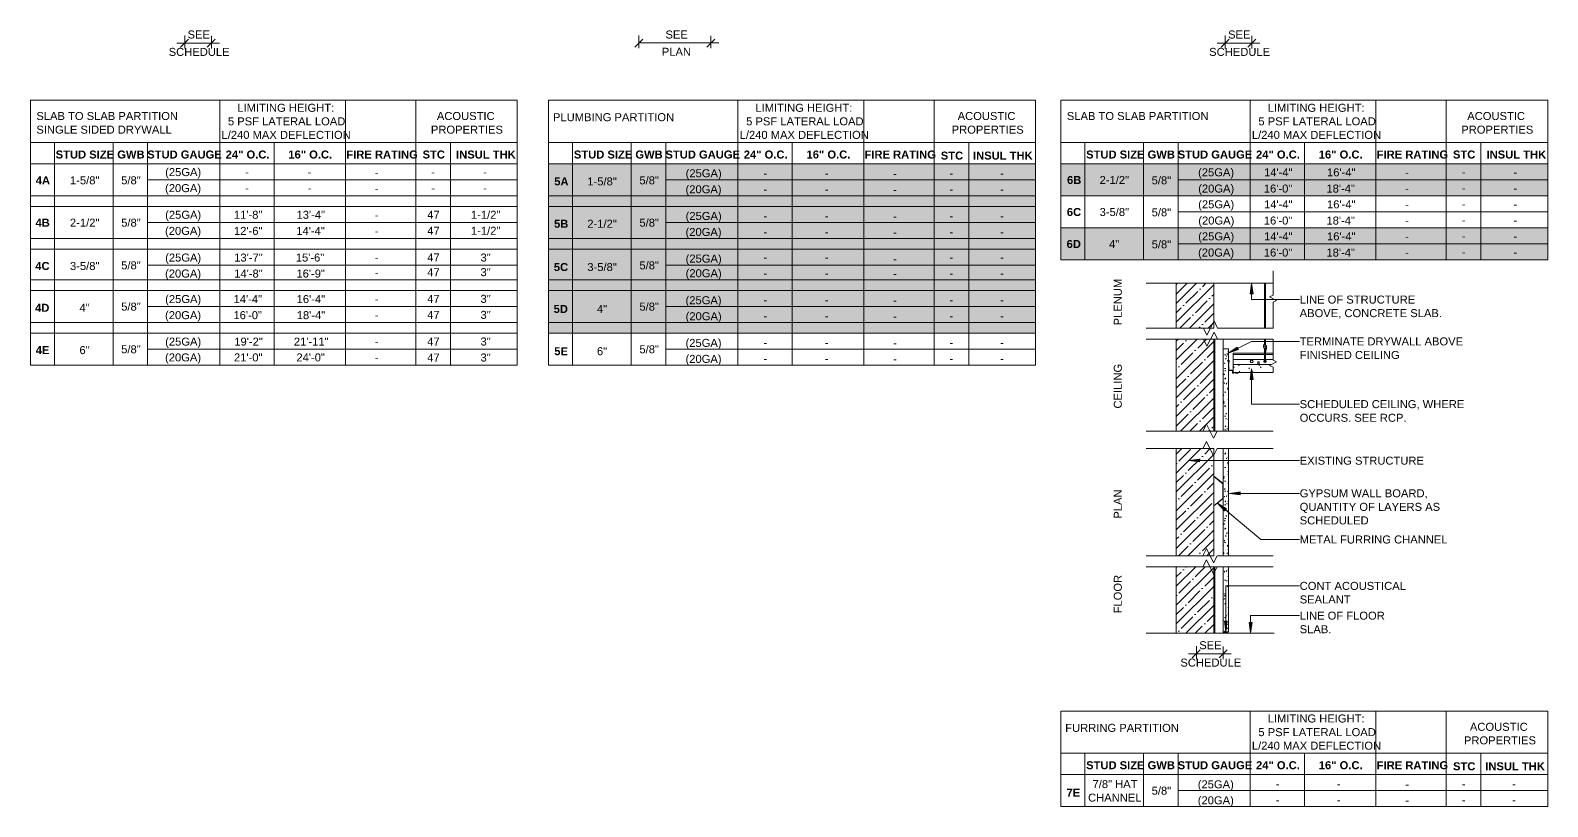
# Model space of a CAD drawing. Header units: inches. Extents: x 21 to 163, y 122 to 301.
# Drawn here: x 21.2 to 163.4, y 122.4 to 195.2 of the extents above; entities that cross this region are included whole.
import ezdxf

# ---------------------------------------------------------------- set-up
doc = ezdxf.new("R2010")
doc.units = ezdxf.units.IN
doc.header["$MEASUREMENT"] = 0
doc.linetypes.add('Center 1_4_', pattern=[0.53125, 0.25, -0.09375, 0.09375, -0.09375])
for name, color, linetype, lineweight in [('A-DETL', 90, 'Continuous', 9), ('A-DETL-GENF', 92, 'Continuous', 9), ('A-DETL-THIN', 151, 'Continuous', 9), ('G-ANNO-TEXT', 231, 'Continuous', 9)]:
    doc.layers.add(name, color=color, linetype=linetype, lineweight=lineweight)
doc.styles.add('Swis721 Lt BT', font='swissl.ttf', dxfattribs={"height": 0.75})
doc.styles.add('Swis721 Lt BT_B', font='', dxfattribs={"height": 0.75})
doc.styles.get('Swis721 Lt BT_B').set_extended_font_data('Swis721 Lt BT', bold=True)
pattern_1 = [(0, (0, 0), (1.28, 0.32), [0.106, -0.854, 0.106, -0.854, -5.12]), (0, (0, 0), (1.28, 0.32), [-1.92, 0.106, -1.814, 0.106, -0.854, -2.24]), (0, (0, 0), (1.28, 0.32), [-4.8, 0.106, -0.534, 0.106, -1.494]), (120, (0.48, 0.16), (-0.91712813, 0.9485125), [0.106, -0.854, 0.106, -0.854, -5.12]), (120, (0.48, 0.16), (-0.91712813, 0.9485125), [-1.92, 0.106, -1.814, 0.106, -0.854, -2.24]), (120, (0.48, 0.16), (-0.91712813, 0.9485125), [-4.8, 0.106, -0.534, 0.106, -1.494]), (240, (0.64, 0.8), (-0.36287187, -1.2685125), [0.106, -0.854, 0.106, -0.854, -5.12]), (240, (0.64, 0.8), (-0.36287187, -1.2685125), [-1.92, 0.106, -1.814, 0.106, -0.854, -2.24]), (240, (0.64, 0.8), (-0.36287187, -1.2685125), [-4.8, 0.106, -0.534, 0.106, -1.494])]

# ---------------------------------------------------------------- blocks, each defined once
blk = doc.blocks.new('Furring Hat Channels-Section - 7_8_-334838-PARTITION TYPES')
at = {"layer": 'A-DETL-GENF'}
for p, q in [((132.13, 154.09), (132.1, 154.09)), ((132.1, 154.09), (132.1, 153.4)), ((132.13, 153.42), (132.13, 154.09)), ((132.1, 153.4), (132.95, 152.71)), ((132.98, 152.73), (132.13, 153.42)), ((132.95, 152.71), (132.95, 151.34)), ((132.98, 151.32), (132.98, 152.73)), ((132.95, 151.34), (132.1, 150.65)), ((132.13, 150.64), (132.98, 151.32)), ((132.1, 150.65), (132.1, 149.96)), ((132.1, 149.96), (132.13, 149.96)), ((132.13, 149.96), (132.13, 150.64))]:
    blk.add_line(p, q, dxfattribs=at)

msp = doc.modelspace()

# ---------------------------------------------------------------- hatches: boundary and pattern name
at = {"layer": 'A-DETL-GENF'}
for color, points in [(9, [(84.98, 166.82), (115.4, 166.82), (115.4, 182.69), (69.77, 182.69), (69.77, 166.82), (78.72, 166.82)]), (7, [(133.48, 138.7), (133.46, 138.7), (133.45, 138.7), (133.43, 138.71), (133.42, 138.73), (133.42, 138.74), (133.42, 138.76), (133.42, 138.77), (133.42, 138.79), (133.43, 138.8), (133.45, 138.81), (133.46, 138.82), (133.48, 138.82), (132.98, 138.82), (132.98, 138.7), (133.45, 138.7)])]:
    msp.add_hatch(color=color, dxfattribs=at).paths.add_polyline_path(points, flags=0)
h = msp.add_hatch(color=9, dxfattribs=at)
h.paths.add_polyline_path([(117.77, 173.69), (163.4, 173.69), (163.4, 176.69), (117.77, 176.69)], flags=0)
h.paths.add_polyline_path([(117.77, 179.69), (163.4, 179.69), (163.4, 182.69), (117.77, 182.69)], flags=0)
h = msp.add_hatch(dxfattribs=at)
h.set_pattern_fill('FP_3', style=0, pattern_type=2)
h.set_pattern_definition([(45, (-3634.69, 208.793), (-0.88388348, 0.88388348), []), (45, (-3633.807, 208.793), (-0.88388348, 0.88388348), [1.563, -0.313, 0, -0.313])])
h.paths.add_polyline_path([(128.6, 138.69), (132.1, 138.69), (132.1, 144.92), (128.6, 144.92), (128.6, 138.82)], flags=0)
h.paths.add_polyline_path([(131.92, 145.96), (132.1, 145.96), (132.1, 156), (128.6, 156), (128.6, 145.96)], flags=0)
h.paths.add_polyline_path([(128.6, 157.64), (132.1, 157.64), (132.1, 166.27), (128.6, 166.27)], flags=0)
h.paths.add_polyline_path([(128.6, 167.31), (132.1, 167.31), (132.1, 171.51), (128.6, 171.51), (128.6, 170.28)], flags=0)
h = msp.add_hatch(dxfattribs=at)
h.set_pattern_fill('FP_1', style=0, pattern_type=2)
h.set_pattern_definition(pattern_1)
h.paths.add_polyline_path([(133.48, 157.64), (133.48, 165.37), (132.98, 165.37), (132.98, 157.64)], flags=0)
h = msp.add_hatch(dxfattribs=at)
h.set_pattern_fill('FP_2', style=0, pattern_type=2)
h.set_pattern_definition([(0, (0, 0), (2.56, 0.64), [0.106, -1.814, 0.106, -1.814, -10.24]), (0, (0, 0), (2.56, 0.64), [-3.84, 0.106, -3.734, 0.106, -1.814, -4.48]), (0, (0, 0), (2.56, 0.64), [-9.6, 0.106, -1.174, 0.106, -3.094]), (120, (0.96, 0.32), (-1.8342563, 1.897025), [0.106, -1.814, 0.106, -1.814, -10.24]), (120, (0.96, 0.32), (-1.8342563, 1.897025), [-3.84, 0.106, -3.734, 0.106, -1.814, -4.48]), (120, (0.96, 0.32), (-1.8342563, 1.897025), [-9.6, 0.106, -1.174, 0.106, -3.094]), (240, (1.28, 1.6), (-0.7257437, -2.537025), [0.106, -1.814, 0.106, -1.814, -10.24]), (240, (1.28, 1.6), (-0.7257437, -2.537025), [-3.84, 0.106, -3.734, 0.106, -1.814, -4.48]), (240, (1.28, 1.6), (-0.7257437, -2.537025), [-9.6, 0.106, -1.174, 0.106, -3.094])])
h.paths.add_polyline_path([(137.67, 163.14), (137.67, 163.64), (137.33, 163.81), (137.51, 163.89), (133.93, 163.89), (133.93, 163.14)], flags=0)
h = msp.add_hatch(dxfattribs=at)
h.set_pattern_fill('FP_1', style=0, pattern_type=2)
h.set_pattern_definition(pattern_1)
h.paths.add_polyline_path([(133.48, 145.96), (133.48, 156), (132.98, 156), (132.98, 145.96)], flags=0)
h = msp.add_hatch(dxfattribs=at)
h.set_pattern_fill('FP_1', style=0, pattern_type=2)
h.set_pattern_definition(pattern_1)
h.paths.add_polyline_path([(133.48, 138.82), (133.48, 144.92), (132.98, 144.92), (132.98, 138.82), (133.46, 138.82)], flags=0)
at = {"layer": 'G-ANNO-TEXT'}
for points in [[(135.66, 171.5), (135.53, 170.5), (135.79, 170.5)], [(133.47, 164.95), (134.42, 165.28), (134.3, 165.52)], [(135.66, 163.49), (135.53, 162.49), (135.8, 162.49)], [(129.77, 154.88), (130.77, 154.75), (130.77, 155.01)], [(132.45, 150.9), (133.13, 150.16), (133.3, 150.36)], [(133.59, 151.81), (134.59, 151.68), (134.59, 151.95)], [(133.24, 138.83), (133.37, 139.83), (133.11, 139.83)], [(135.56, 138.7), (135.7, 139.7), (135.43, 139.7)]]:
    msp.add_hatch(color=7, dxfattribs=at).paths.add_polyline_path(points, flags=0)

# ---------------------------------------------------------------- linework, layer by layer
at = {"layer": 'A-DETL'}
for p, q in [((34.93, 194.02), (35.68, 194.02)), ((35.3, 193.65), (36.05, 194.4)), ((35.68, 194.73), (35.68, 193.52)), ((35.68, 194.02), (38.18, 194.02)), ((38.55, 194.4), (37.8, 193.65)), ((38.18, 194.7), (38.18, 193.52)), ((38.18, 194.02), (38.93, 194.02)), ((77.86, 193.63), (78.61, 194.38)), ((78.22, 194.73), (78.22, 193.53)), ((81.73, 194.03), (78.22, 194.03)), ((78.22, 194.03), (84.98, 194.03)), ((85.35, 194.4), (84.6, 193.65)), ((84.98, 194.7), (84.98, 193.53)), ((84.98, 194.03), (85.73, 194.03)), ((132.43, 194.02), (133.18, 194.02)), ((132.81, 193.65), (133.56, 194.4)), ((133.18, 194.73), (133.18, 193.52)), ((133.18, 194.02), (135.68, 194.02)), ((136.06, 194.4), (135.31, 193.65)), ((135.68, 194.7), (135.68, 193.52)), ((135.68, 194.02), (136.43, 194.02)), ((115.4, 182.69), (69.77, 182.69)), ((69.77, 182.69), (69.77, 166.82)), ((115.4, 166.82), (115.4, 182.69)), ((163.4, 182.69), (117.77, 182.69)), ((117.77, 182.69), (117.77, 179.69)), ((163.4, 179.69), (163.4, 182.69)), ((117.77, 179.69), (163.4, 179.69)), ((163.4, 176.69), (117.77, 176.69)), ((117.77, 176.69), (117.77, 173.69)), ((163.4, 173.69), (163.4, 176.69)), ((117.77, 173.69), (163.4, 173.69)), ((137.67, 172.68), (137.67, 170.4)), ((137.67, 171.51), (125.79, 171.51)), ((128.6, 171.51), (128.6, 167.31)), ((132.1, 167.31), (132.1, 171.51)), ((136.86, 171.51), (136.86, 167.31)), ((136.96, 167.31), (136.96, 171.51)), ((137.67, 170.4), (137.33, 170.23)), ((137.33, 170.23), (138, 169.9)), ((138, 169.9), (137.67, 169.73)), ((137.67, 169.73), (137.67, 167.31)), ((132.14, 167.98), (131.47, 166.65)), ((132.47, 167.31), (132.14, 167.98)), ((69.77, 166.82), (115.4, 166.82)), ((131.14, 167.31), (125.79, 167.31)), ((131.47, 166.65), (131.14, 167.31)), ((131.47, 165.6), (132.14, 166.93)), ((132.14, 166.93), (132.47, 166.27)), ((137.67, 167.31), (132.47, 167.31)), ((125.79, 166.27), (131.14, 166.27)), ((128.6, 166.27), (128.6, 157.64)), ((131.14, 166.27), (131.47, 165.6)), ((132.1, 166.27), (137.67, 166.27)), ((132.1, 157.64), (132.1, 166.27)), ((132.22, 166.27), (132.22, 157.64)), ((132.98, 166.27), (132.98, 157.64)), ((136.78, 165.46), (136.96, 165.4)), ((137.03, 165.68), (136.83, 165.75)), ((137.03, 165.57), (136.83, 165.64)), ((137.03, 165.47), (136.83, 165.54)), ((136.86, 166.27), (136.86, 165.73)), ((136.86, 165.43), (136.86, 164.21)), ((136.96, 166.27), (136.96, 165.7)), ((136.96, 164.21), (136.96, 165.4)), ((136.96, 165.05), (137.06, 165.4)), ((137.67, 164.31), (137.67, 166.27)), ((133.48, 157.64), (133.48, 164.54)), ((136.35, 164.15), (136.23, 164.15)), ((136.23, 164.15), (136.23, 163.89)), ((136.35, 163.89), (136.35, 164.15)), ((137.33, 163.81), (138, 164.14)), ((137.67, 163.64), (137.33, 163.81)), ((138, 164.14), (137.67, 164.31)), ((131.42, 158.31), (131.09, 157.64)), ((132.09, 156.97), (131.42, 158.31)), ((131.09, 157.64), (125.79, 157.64)), ((131.42, 156.67), (131.09, 156)), ((132.09, 155.33), (131.42, 156.67)), ((132.42, 157.64), (132.09, 156.97)), ((137.67, 157.64), (132.1, 157.64)), ((131.09, 156), (125.79, 156)), ((128.6, 156), (128.6, 145.96)), ((132.42, 156), (132.09, 155.33)), ((132.1, 154.09), (132.1, 156)), ((137.67, 156), (132.42, 156)), ((132.98, 156), (132.98, 152.73)), ((133.48, 145.96), (133.48, 156)), ((132.1, 150.65), (132.1, 153.4)), ((132.98, 151.32), (132.98, 145.96)), ((132.1, 145.96), (132.1, 149.96)), ((131.42, 146.63), (131.09, 145.96)), ((132.09, 145.3), (131.42, 146.63)), ((131.09, 145.96), (125.79, 145.96)), ((131.42, 145.59), (131.09, 144.92)), ((132.09, 144.25), (131.42, 145.59)), ((132.42, 145.96), (132.09, 145.3)), ((137.67, 145.96), (132.42, 145.96)), ((131.09, 144.92), (125.79, 144.92)), ((128.6, 144.92), (128.6, 138.69)), ((132.42, 144.92), (132.09, 144.25)), ((137.67, 144.92), (132.1, 144.92)), ((132.1, 138.69), (132.1, 144.92)), ((132.22, 144.92), (132.22, 138.69)), ((132.98, 144.92), (132.98, 138.69)), ((133.48, 138.82), (133.48, 144.92)), ((137.77, 138.69), (125.79, 138.69)), ((130.48, 138.69), (129.98, 138.69)), ((132.98, 138.82), (132.98, 138.7)), ((133.48, 138.82), (132.98, 138.82)), ((132.98, 138.7), (133.48, 138.7)), ((132.98, 138.69), (133.48, 138.69)), ((129.73, 136.77), (130.48, 136.77)), ((130.1, 136.4), (130.85, 137.15)), ((130.48, 137.48), (130.48, 136.27)), ((130.48, 136.77), (132.98, 136.77)), ((133.35, 137.15), (132.6, 136.4)), ((132.98, 137.44), (132.98, 136.27)), ((132.98, 136.77), (133.73, 136.77))]:
    msp.add_line(p, q, dxfattribs=at)
at = {"layer": 'A-DETL', "linetype": 'Center 1_4_'}
for p, q in [((133.48, 163.39), (133.48, 164.24)), ((133.51, 164.24), (133.51, 163.4)), ((133.54, 164.14), (133.51, 164.14)), ((133.54, 164.24), (133.54, 164.14)), ((133.81, 163.33), (133.54, 163.33)), ((133.83, 163.36), (133.55, 163.36)), ((133.85, 163.14), (133.85, 163.29)), ((133.88, 163.15), (133.88, 163.3)), ((134.38, 163.08), (133.91, 163.08)), ((134.38, 163.11), (133.92, 163.11)), ((134.38, 163.14), (134.29, 163.14)), ((134.29, 163.14), (134.29, 163.11))]:
    msp.add_line(p, q, dxfattribs=at)
at = {"layer": 'A-DETL'}
msp.add_circle((135.66, 164.16), 0.129, dxfattribs=at)
for centre, radius, start, end in [((136.82, 165.59), 0.0553, 83.0567, 244.9433), ((136.82, 165.69), 0.0554, 84.0362, 249.9638), ((136.81, 165.5), 0.0454, 72, 224), ((137, 165.62), 0.0636, 305.0269, 58.9731), ((137, 165.52), 0.0595, 302.1007, 57.8993), ((137, 165.42), 0.062, 345, 59), ((136.91, 164.16), 0.125, 112.2844, 67.7156), ((136.91, 164.21), 0.0474, 180, 0), ((133.48, 138.76), 0.0621, 90, 270)]:
    msp.add_arc(centre, radius, start, end, dxfattribs=at)
at = {"layer": 'A-DETL', "linetype": 'Center 1_4_'}
for centre, radius, start, end in [((133.51, 164.24), 0.0312, 0, 180), ((133.54, 163.39), 0.058, 180, 270), ((133.55, 163.4), 0.04, 180, 270), ((133.81, 163.29), 0.04, 0, 90), ((133.83, 163.3), 0.058, 0, 90), ((133.91, 163.14), 0.058, 180, 270), ((133.92, 163.15), 0.04, 180, 270), ((134.38, 163.11), 0.0312, 270, 90)]:
    msp.add_arc(centre, radius, start, end, dxfattribs=at)
at = {"layer": 'A-DETL-THIN'}
for p, q in [((21.22, 163.82), (21.22, 188.66)), ((21.22, 188.66), (66.84, 188.66)), ((38.97, 188.66), (38.97, 163.82)), ((50.76, 188.66), (50.76, 163.82)), ((57.34, 188.66), (57.34, 163.82)), ((66.84, 188.66), (66.84, 163.82)), ((69.77, 163.82), (69.77, 188.66)), ((69.77, 188.66), (115.4, 188.66)), ((87.52, 188.66), (87.52, 163.82)), ((99.31, 188.66), (99.31, 163.82)), ((105.9, 188.66), (105.9, 163.82)), ((115.4, 188.66), (115.4, 163.82)), ((117.77, 188.66), (163.4, 188.66)), ((117.77, 173.69), (117.77, 188.66)), ((135.52, 188.66), (135.52, 173.69)), ((147.31, 188.66), (147.31, 173.69)), ((153.9, 188.66), (153.9, 173.69)), ((163.4, 188.66), (163.4, 173.69)), ((21.22, 184.69), (66.84, 184.69)), ((23.47, 184.69), (23.47, 163.82)), ((28.97, 184.69), (28.97, 163.82)), ((32.21, 184.69), (32.21, 163.82)), ((44.05, 184.69), (44.05, 163.82)), ((60.59, 184.69), (60.59, 163.82)), ((66.84, 184.69), (66.84, 163.82)), ((69.77, 184.69), (115.4, 184.69)), ((72.02, 184.69), (72.02, 163.82)), ((77.52, 184.69), (77.52, 163.82)), ((80.76, 184.69), (80.76, 163.82)), ((92.6, 184.69), (92.6, 163.82)), ((109.15, 184.69), (109.15, 163.82)), ((115.4, 184.69), (115.4, 163.82)), ((117.77, 184.69), (163.4, 184.69)), ((120.02, 184.69), (120.02, 173.69)), ((125.52, 184.69), (125.52, 173.69)), ((128.76, 184.69), (128.76, 173.69)), ((140.6, 184.69), (140.6, 173.69)), ((157.15, 184.69), (157.15, 173.69)), ((21.22, 182.69), (66.84, 182.69)), ((25.97, 182.69), (54.72, 182.69)), ((69.77, 182.69), (115.4, 182.69)), ((74.02, 182.69), (99.31, 182.69)), ((117.77, 182.69), (163.4, 182.69)), ((122.02, 182.69), (151.27, 182.69)), ((32.21, 181.19), (66.84, 181.19)), ((80.76, 181.19), (115.4, 181.19)), ((128.76, 181.19), (163.4, 181.19)), ((21.22, 179.69), (66.84, 179.69)), ((69.77, 179.69), (115.4, 179.69)), ((117.77, 179.69), (163.4, 179.69)), ((21.22, 178.69), (66.84, 178.69)), ((69.77, 178.69), (115.4, 178.69)), ((128.76, 178.19), (163.4, 178.19)), ((32.21, 177.19), (66.84, 177.19)), ((80.76, 177.19), (115.4, 177.19)), ((117.77, 176.69), (163.4, 176.69)), ((21.22, 175.69), (66.84, 175.69)), ((69.77, 175.69), (115.4, 175.69)), ((128.76, 175.19), (163.4, 175.19)), ((21.22, 174.69), (66.84, 174.69)), ((69.77, 174.69), (115.4, 174.69)), ((117.77, 173.69), (163.4, 173.69)), ((32.21, 173.19), (66.84, 173.19)), ((80.76, 173.19), (115.4, 173.19)), ((21.22, 171.82), (66.84, 171.82)), ((21.22, 170.82), (66.84, 170.82)), ((69.77, 171.82), (115.4, 171.82)), ((69.77, 170.82), (115.4, 170.82)), ((128.6, 171.51), (128.6, 167.31)), ((132.1, 171.51), (128.6, 171.51)), ((132.1, 167.31), (132.1, 171.51)), ((32.21, 169.32), (66.84, 169.32)), ((80.76, 169.32), (115.4, 169.32)), ((21.22, 167.82), (66.84, 167.82)), ((69.77, 167.82), (115.4, 167.82)), ((21.22, 166.82), (66.84, 166.82)), ((69.77, 166.82), (115.4, 166.82)), ((128.6, 167.31), (132.1, 167.31)), ((32.21, 165.32), (66.84, 165.32)), ((80.76, 165.32), (115.4, 165.32)), ((132.1, 166.27), (128.6, 166.27)), ((128.6, 166.27), (128.6, 157.64)), ((132.1, 157.64), (132.1, 166.27)), ((132.98, 165.37), (132.98, 157.64)), ((133.48, 165.37), (132.98, 165.37)), ((133.48, 157.64), (133.48, 165.37)), ((133.93, 164.94), (136.86, 164.94)), ((133.93, 163.89), (133.93, 164.94)), ((136.96, 164.94), (137.67, 164.94)), ((21.22, 163.82), (66.84, 163.82)), ((69.77, 163.82), (115.4, 163.82)), ((133.93, 164.84), (136.86, 164.84)), ((133.93, 164.37), (136.86, 164.37)), ((133.93, 163.89), (133.93, 163.14)), ((137.51, 163.89), (133.93, 163.89)), ((136.96, 164.84), (137.67, 164.84)), ((136.96, 164.37), (137.67, 164.37)), ((137.33, 163.81), (137.51, 163.89)), ((137.67, 163.64), (137.33, 163.81)), ((137.67, 163.14), (137.67, 163.64)), ((133.93, 163.14), (137.67, 163.14)), ((128.6, 157.64), (132.1, 157.64)), ((132.98, 157.64), (133.48, 157.64)), ((128.6, 156), (128.6, 145.96)), ((132.1, 156), (128.6, 156)), ((132.1, 154.09), (132.1, 156)), ((133.48, 156), (132.98, 156)), ((132.98, 156), (132.98, 152.73)), ((133.48, 145.96), (133.48, 156)), ((132.1, 150.65), (132.1, 153.4)), ((132.98, 151.32), (132.98, 145.96)), ((132.1, 145.96), (132.1, 149.96)), ((128.6, 145.96), (132.1, 145.96)), ((132.98, 145.96), (133.48, 145.96)), ((132.1, 144.92), (128.6, 144.92)), ((128.6, 144.92), (128.6, 138.69)), ((132.1, 138.69), (132.1, 144.92)), ((133.48, 144.92), (132.98, 144.92)), ((132.98, 144.92), (132.98, 138.82)), ((133.48, 138.82), (133.48, 144.92)), ((128.6, 138.69), (132.1, 138.69)), ((117.77, 122.44), (117.77, 131.4)), ((117.77, 131.4), (163.4, 131.4)), ((135.52, 131.4), (135.52, 122.44)), ((147.31, 131.4), (147.31, 122.44)), ((153.9, 131.4), (153.9, 122.44)), ((163.4, 131.4), (163.4, 122.44)), ((117.77, 127.44), (163.4, 127.44)), ((120.02, 127.44), (120.02, 122.44)), ((125.52, 127.44), (125.52, 122.44)), ((128.76, 127.44), (128.76, 122.44)), ((140.6, 127.44), (140.6, 122.44)), ((157.15, 127.44), (157.15, 122.44)), ((163.4, 127.44), (163.4, 122.44)), ((117.77, 125.44), (163.4, 125.44)), ((128.76, 123.94), (163.4, 123.94)), ((117.77, 122.44), (163.4, 122.44))]:
    msp.add_line(p, q, dxfattribs=at)
at = {"layer": 'G-ANNO-TEXT', "color": 7}
for p, q in [((135.66, 171.5), (135.53, 170.5)), ((135.79, 170.5), (135.66, 171.5)), ((135.66, 171.5), (135.66, 169.98)), ((135.53, 170.5), (135.79, 170.5)), ((135.66, 169.98), (140.13, 169.98)), ((133.47, 164.95), (135.66, 166.06)), ((134.3, 165.52), (133.47, 164.95)), ((133.47, 164.95), (134.42, 165.28)), ((134.42, 165.28), (134.3, 165.52)), ((135.66, 166.06), (140.13, 166.06)), ((135.66, 163.49), (135.53, 162.49)), ((135.53, 162.49), (135.8, 162.49)), ((135.8, 162.49), (135.66, 163.49)), ((135.66, 163.49), (135.66, 160.17)), ((135.66, 160.17), (140.13, 160.17)), ((130.77, 155.01), (129.77, 154.88)), ((130.77, 154.75), (130.77, 155.01)), ((129.77, 154.88), (130.77, 154.75)), ((129.77, 154.88), (140.13, 154.88)), ((132.45, 150.9), (133.13, 150.16)), ((133.3, 150.36), (132.45, 150.9)), ((132.45, 150.9), (136.51, 147.49)), ((134.59, 151.95), (133.59, 151.81)), ((133.59, 151.81), (134.59, 151.68)), ((133.59, 151.81), (140.13, 151.81)), ((134.59, 151.68), (134.59, 151.95)), ((133.13, 150.16), (133.3, 150.36)), ((136.51, 147.49), (140.13, 147.49)), ((133.24, 143.13), (140.13, 143.13)), ((133.24, 138.83), (133.24, 143.13)), ((133.37, 139.83), (133.11, 139.83)), ((133.11, 139.83), (133.24, 138.83)), ((133.24, 138.83), (133.37, 139.83)), ((135.7, 139.7), (135.43, 139.7)), ((135.43, 139.7), (135.56, 138.7)), ((135.56, 140.35), (140.13, 140.35)), ((135.56, 138.7), (135.56, 140.35)), ((135.56, 138.7), (135.7, 139.7))]:
    msp.add_line(p, q, dxfattribs=at)

# ---------------------------------------------------------------- block references
at = {"layer": 'A-DETL-GENF'}
msp.add_blockref('Furring Hat Channels-Section - 7_8_-334838-PARTITION TYPES', (0, 0), dxfattribs=at)

# ---------------------------------------------------------------- texts
at = {"layer": 'G-ANNO-TEXT', "color": 7, "char_height": 0.75, "attachment_point": 1}
for s, insert, width, style in [('SEE', (35.95, 195.2), 2.3483, 'Swis721 Lt BT'), ('SEE', (80.73, 195.2), 2.3483, 'Swis721 Lt BT'), ('SEE', (133.45, 195.2), 2.3483, 'Swis721 Lt BT'), ('SCHEDULE', (34.18, 193.57), 6.6407, 'Swis721 Lt BT'), ('PLAN', (80.39, 193.58), 3.1562, 'Swis721 Lt BT'), ('SCHEDULE', (131.68, 193.57), 6.6407, 'Swis721 Lt BT'), ('LIMITING HEIGHT:', (40.61, 188.33), 10.4787, 'Swis721 Lt BT'), ('LIMITING HEIGHT:', (89.16, 188.33), 10.4787, 'Swis721 Lt BT'), ('LIMITING HEIGHT:', (137.16, 188.33), 10.4787, 'Swis721 Lt BT'), ('SLAB TO SLAB PARTITION', (21.78, 187.56), 15.15, 'Swis721 Lt BT'), ('SINGLE SIDED DRYWALL', (21.78, 186.28), 14.544, 'Swis721 Lt BT'), ('5 PSF LATERAL LOAD', (39.73, 187.06), 12.625, 'Swis721 Lt BT'), ('PROPERTIES', (58.75, 186.28), 7.5497, 'Swis721 Lt BT'), ('ACOUSTIC ', (59.31, 187.56), 6.565, 'Swis721 Lt BT'), ('PLUMBING PARTITION', (70.19, 187.45), 13.0542, 'Swis721 Lt BT'), ('5 PSF LATERAL LOAD', (88.29, 187.06), 12.625, 'Swis721 Lt BT'), ('PROPERTIES', (107.55, 186.28), 7.5497, 'Swis721 Lt BT'), ('ACOUSTIC ', (108.11, 187.56), 6.565, 'Swis721 Lt BT'), ('SLAB TO SLAB PARTITION', (118.34, 187.56), 15.15, 'Swis721 Lt BT'), ('5 PSF LATERAL LOAD', (136.29, 187.06), 12.625, 'Swis721 Lt BT'), ('PROPERTIES', (155.3, 186.28), 7.5497, 'Swis721 Lt BT'), ('ACOUSTIC ', (155.86, 187.56), 6.565, 'Swis721 Lt BT'), ('L/240 MAX DEFLECTION', (39.13, 185.79), 14.0642, 'Swis721 Lt BT'), ('L/240 MAX DEFLECTION', (87.68, 185.79), 14.0642, 'Swis721 Lt BT'), ('L/240 MAX DEFLECTION', (135.68, 185.79), 14.0642, 'Swis721 Lt BT'), ('STUD SIZE', (23.59, 183.95), 6.464, 'Swis721 Lt BT_B'), ('GWB', (29.36, 183.95), 2.9795, 'Swis721 Lt BT_B'), ('STUD GAUGE', (32.17, 183.95), 8.282, 'Swis721 Lt BT_B'), ('24" O.C.', (39.52, 183.95), 4.848, 'Swis721 Lt BT_B'), ('16" O.C.', (45.39, 183.95), 4.848, 'Swis721 Lt BT_B'), ('FIRE RATING', (50.83, 183.95), 7.7517, 'Swis721 Lt BT_B'), ('STC', (57.97, 183.95), 2.424, 'Swis721 Lt BT_B'), ('INSUL THK', (61.11, 183.95), 6.5902, 'Swis721 Lt BT_B'), ('STUD SIZE', (72.15, 183.95), 6.464, 'Swis721 Lt BT_B'), ('GWB', (77.91, 183.95), 2.9795, 'Swis721 Lt BT_B'), ('STUD GAUGE', (80.73, 183.95), 8.282, 'Swis721 Lt BT_B'), ('24" O.C.', (88.07, 183.95), 4.848, 'Swis721 Lt BT_B'), ('16" O.C.', (93.95, 183.95), 4.848, 'Swis721 Lt BT_B'), ('FIRE RATING', (99.38, 183.95), 7.7517, 'Swis721 Lt BT_B'), ('STC', (106.53, 183.85), 2.424, 'Swis721 Lt BT_B'), ('INSUL THK', (109.55, 183.85), 6.5902, 'Swis721 Lt BT_B'), ('STUD SIZE', (120.15, 183.95), 6.464, 'Swis721 Lt BT_B'), ('GWB', (125.91, 183.95), 2.9795, 'Swis721 Lt BT_B'), ('STUD GAUGE', (128.73, 183.95), 8.282, 'Swis721 Lt BT_B'), ('24" O.C.', (136.07, 183.95), 4.848, 'Swis721 Lt BT_B'), ('16" O.C.', (141.95, 183.95), 4.848, 'Swis721 Lt BT_B'), ('FIRE RATING', (147.38, 183.95), 7.7517, 'Swis721 Lt BT_B'), ('STC', (154.52, 183.95), 2.424, 'Swis721 Lt BT_B'), ('INSUL THK', (157.67, 183.95), 6.5902, 'Swis721 Lt BT_B'), ('(25GA)', (33.85, 182.3), 3.9137, 'Swis721 Lt BT'), ('(25GA)', (82.62, 182.19), 3.9137, 'Swis721 Lt BT'), ('(25GA)', (130.64, 182.28), 3.9137, 'Swis721 Lt BT'), ('14\'-4"', (136.82, 182.28), 3.0047, 'Swis721 Lt BT'), ('16\'-4"', (142.72, 182.28), 3.0047, 'Swis721 Lt BT'), ('4A', (21.72, 181.53), 1.515, 'Swis721 Lt BT_B'), ('1-5/8"', (24.93, 181.53), 3.2067, 'Swis721 Lt BT'), ('5/8"', (29.73, 181.53), 2.0957, 'Swis721 Lt BT'), ('(20GA)', (33.84, 180.8), 3.9137, 'Swis721 Lt BT'), ('-', (41.35, 182.3), 0.4293, 'Swis721 Lt BT'), ('-', (47.2, 182.3), 0.4293, 'Swis721 Lt BT'), ('-', (53.49, 182.27), 0.4292, 'Swis721 Lt BT'), ('-', (58.78, 182.3), 0.4292, 'Swis721 Lt BT'), ('-', (63.64, 182.3), 0.4293, 'Swis721 Lt BT'), ('5A', (70.31, 181.43), 1.515, 'Swis721 Lt BT_B'), ('1-5/8"', (73.41, 181.43), 3.2067, 'Swis721 Lt BT'), ('5/8"', (78.29, 181.53), 2.0957, 'Swis721 Lt BT'), ('(20GA)', (82.61, 180.69), 3.9137, 'Swis721 Lt BT'), ('-', (89.92, 182.19), 0.4293, 'Swis721 Lt BT'), ('-', (95.65, 182.19), 0.4293, 'Swis721 Lt BT'), ('-', (102.06, 182.17), 0.4292, 'Swis721 Lt BT'), ('-', (107.35, 182.19), 0.4292, 'Swis721 Lt BT'), ('-', (112.08, 182.19), 0.4293, 'Swis721 Lt BT'), ('6B', (118.36, 181.56), 1.5655, 'Swis721 Lt BT_B'), ('2-1/2"', (121.41, 181.56), 3.2067, 'Swis721 Lt BT'), ('5/8"', (126.29, 181.53), 2.0957, 'Swis721 Lt BT'), ('(20GA)', (130.65, 180.76), 3.9137, 'Swis721 Lt BT'), ('16\'-0"', (136.8, 180.76), 3.0047, 'Swis721 Lt BT'), ('18\'-4"', (142.67, 180.76), 3.0047, 'Swis721 Lt BT'), ('-', (150.05, 182.27), 0.4292, 'Swis721 Lt BT'), ('-', (155.34, 182.3), 0.4293, 'Swis721 Lt BT'), ('-', (160.2, 182.29), 0.4293, 'Swis721 Lt BT'), ('-', (41.35, 180.8), 0.4293, 'Swis721 Lt BT'), ('-', (47.22, 180.8), 0.4293, 'Swis721 Lt BT'), ('-', (53.49, 180.77), 0.4292, 'Swis721 Lt BT'), ('-', (58.79, 180.8), 0.4292, 'Swis721 Lt BT'), ('-', (63.64, 180.8), 0.4293, 'Swis721 Lt BT'), ('-', (89.92, 180.69), 0.4293, 'Swis721 Lt BT'), ('-', (95.65, 180.69), 0.4293, 'Swis721 Lt BT'), ('-', (102.06, 180.67), 0.4292, 'Swis721 Lt BT'), ('-', (107.35, 180.69), 0.4292, 'Swis721 Lt BT'), ('-', (112.08, 180.69), 0.4293, 'Swis721 Lt BT'), ('(25GA)', (130.65, 179.28), 3.9137, 'Swis721 Lt BT'), ('14\'-4"', (136.82, 179.28), 3.0047, 'Swis721 Lt BT'), ('16\'-4"', (142.72, 179.28), 3.0047, 'Swis721 Lt BT'), ('-', (150.05, 180.77), 0.4292, 'Swis721 Lt BT'), ('-', (155.34, 180.8), 0.4293, 'Swis721 Lt BT'), ('-', (160.2, 180.79), 0.4293, 'Swis721 Lt BT'), ('(25GA)', (33.85, 178.3), 3.9137, 'Swis721 Lt BT'), ('11\'-8"', (40.29, 178.3), 3.0047, 'Swis721 Lt BT'), ('13\'-4"', (46.16, 178.3), 3.0047, 'Swis721 Lt BT'), ('-', (53.49, 178.27), 0.4292, 'Swis721 Lt BT'), ('47', (58.41, 178.3), 1.3635, 'Swis721 Lt BT'), ('1-1/2"', (62.5, 178.3), 3.2067, 'Swis721 Lt BT'), ('(25GA)', (82.62, 178.19), 3.9137, 'Swis721 Lt BT'), ('-', (89.92, 178.19), 0.4293, 'Swis721 Lt BT'), ('-', (95.65, 178.19), 0.4293, 'Swis721 Lt BT'), ('-', (102.06, 178.17), 0.4292, 'Swis721 Lt BT'), ('-', (107.35, 178.19), 0.4292, 'Swis721 Lt BT'), ('-', (112.08, 178.19), 0.4293, 'Swis721 Lt BT'), ('6C', (118.34, 178.56), 1.616, 'Swis721 Lt BT_B'), ('3-5/8"', (121.41, 178.56), 3.2067, 'Swis721 Lt BT'), ('5/8"', (126.29, 178.53), 2.0957, 'Swis721 Lt BT'), ('(20GA)', (130.66, 177.76), 3.9137, 'Swis721 Lt BT'), ('16\'-0"', (136.8, 177.76), 3.0047, 'Swis721 Lt BT'), ('18\'-4"', (142.67, 177.76), 3.0047, 'Swis721 Lt BT'), ('-', (150.05, 179.27), 0.4292, 'Swis721 Lt BT'), ('-', (155.34, 179.3), 0.4293, 'Swis721 Lt BT'), ('-', (160.2, 179.29), 0.4293, 'Swis721 Lt BT'), ('4B', (21.7, 177.56), 1.5655, 'Swis721 Lt BT_B'), ('2-1/2"', (24.93, 177.56), 3.2067, 'Swis721 Lt BT'), ('5/8"', (29.73, 177.56), 2.0957, 'Swis721 Lt BT'), ('(20GA)', (33.84, 176.79), 3.9137, 'Swis721 Lt BT'), ('12\'-6"', (40.3, 176.79), 3.0048, 'Swis721 Lt BT'), ('14\'-4"', (46.14, 176.79), 3.0047, 'Swis721 Lt BT'), ('-', (53.49, 176.77), 0.4292, 'Swis721 Lt BT'), ('47', (58.41, 176.8), 1.3635, 'Swis721 Lt BT'), ('1-1/2"', (62.5, 176.8), 3.2067, 'Swis721 Lt BT'), ('5B', (70.29, 177.46), 1.5655, 'Swis721 Lt BT_B'), ('2-1/2"', (73.41, 177.46), 3.2067, 'Swis721 Lt BT'), ('5/8"', (78.29, 177.56), 2.0957, 'Swis721 Lt BT'), ('(20GA)', (82.61, 176.69), 3.9137, 'Swis721 Lt BT'), ('(25GA)', (130.65, 176.28), 3.9137, 'Swis721 Lt BT'), ('-', (150.05, 177.77), 0.4292, 'Swis721 Lt BT'), ('-', (155.34, 177.8), 0.4293, 'Swis721 Lt BT'), ('-', (160.2, 177.79), 0.4293, 'Swis721 Lt BT'), ('-', (89.92, 176.69), 0.4293, 'Swis721 Lt BT'), ('-', (95.65, 176.69), 0.4293, 'Swis721 Lt BT'), ('-', (102.06, 176.67), 0.4292, 'Swis721 Lt BT'), ('-', (107.35, 176.69), 0.4292, 'Swis721 Lt BT'), ('-', (112.08, 176.69), 0.4293, 'Swis721 Lt BT'), ('6D', (118.32, 175.56), 1.6412, 'Swis721 Lt BT_B'), ('4"', (122.3, 175.56), 1.0353, 'Swis721 Lt BT'), ('5/8"', (126.29, 175.53), 2.0957, 'Swis721 Lt BT'), ('14\'-4"', (136.82, 176.28), 3.0047, 'Swis721 Lt BT'), ('16\'-4"', (142.72, 176.28), 3.0047, 'Swis721 Lt BT'), ('-', (150.05, 176.27), 0.4292, 'Swis721 Lt BT'), ('-', (155.34, 176.3), 0.4293, 'Swis721 Lt BT'), ('-', (160.2, 176.29), 0.4293, 'Swis721 Lt BT'), ('4C', (21.68, 173.5), 1.616, 'Swis721 Lt BT_B'), ('3-5/8"', (24.93, 173.5), 3.2067, 'Swis721 Lt BT'), ('5/8"', (29.73, 173.56), 2.0957, 'Swis721 Lt BT'), ('(25GA)', (33.85, 174.29), 3.9137, 'Swis721 Lt BT'), ('13\'-7"', (40.32, 174.29), 3.0047, 'Swis721 Lt BT'), ('15\'-6"', (46.09, 174.29), 3.0047, 'Swis721 Lt BT'), ('-', (53.49, 174.27), 0.4292, 'Swis721 Lt BT'), ('47', (58.41, 174.3), 1.3635, 'Swis721 Lt BT'), ('3"', (63.4, 174.29), 1.0353, 'Swis721 Lt BT'), ('5/8"', (78.29, 173.56), 2.0957, 'Swis721 Lt BT'), ('(25GA)', (82.62, 174.19), 3.9137, 'Swis721 Lt BT'), ('-', (89.92, 174.32), 0.4293, 'Swis721 Lt BT'), ('-', (95.65, 174.32), 0.4293, 'Swis721 Lt BT'), ('-', (102.06, 174.17), 0.4292, 'Swis721 Lt BT'), ('-', (107.35, 174.32), 0.4292, 'Swis721 Lt BT'), ('-', (112.08, 174.32), 0.4293, 'Swis721 Lt BT'), ('(20GA)', (130.64, 174.76), 3.9137, 'Swis721 Lt BT'), ('16\'-0"', (136.8, 174.76), 3.0047, 'Swis721 Lt BT'), ('18\'-4"', (142.67, 174.76), 3.0047, 'Swis721 Lt BT'), ('-', (150.05, 174.77), 0.4292, 'Swis721 Lt BT'), ('-', (155.34, 174.8), 0.4293, 'Swis721 Lt BT'), ('-', (160.2, 174.79), 0.4293, 'Swis721 Lt BT'), ('(20GA)', (33.84, 172.79), 3.9137, 'Swis721 Lt BT'), ('14\'-8"', (40.32, 172.79), 3.0047, 'Swis721 Lt BT'), ('16\'-9"', (46.15, 172.79), 3.0047, 'Swis721 Lt BT'), ('-', (53.49, 172.9), 0.4292, 'Swis721 Lt BT'), ('47', (58.41, 172.92), 1.3635, 'Swis721 Lt BT'), ('3"', (63.4, 172.92), 1.0353, 'Swis721 Lt BT'), ('5C', (70.27, 173.4), 1.616, 'Swis721 Lt BT_B'), ('3-5/8"', (73.41, 173.4), 3.2067, 'Swis721 Lt BT'), ('(20GA)', (82.62, 172.82), 3.9137, 'Swis721 Lt BT'), ('-', (89.92, 172.82), 0.4293, 'Swis721 Lt BT'), ('-', (95.65, 172.82), 0.4293, 'Swis721 Lt BT'), ('-', (102.06, 172.79), 0.4292, 'Swis721 Lt BT'), ('-', (107.35, 172.82), 0.4292, 'Swis721 Lt BT'), ('-', (112.08, 172.82), 0.4293, 'Swis721 Lt BT'), ('4D', (21.66, 169.58), 1.6412, 'Swis721 Lt BT_B'), ('4"', (25.82, 169.58), 1.0353, 'Swis721 Lt BT'), ('5/8"', (29.73, 169.69), 2.0957, 'Swis721 Lt BT'), ('(25GA)', (33.85, 170.4), 3.9137, 'Swis721 Lt BT'), ('14\'-4"', (40.26, 170.4), 3.0047, 'Swis721 Lt BT'), ('16\'-4"', (46.17, 170.4), 3.0047, 'Swis721 Lt BT'), ('-', (53.49, 170.4), 0.4292, 'Swis721 Lt BT'), ('47', (58.41, 170.42), 1.3635, 'Swis721 Lt BT'), ('3"', (63.4, 170.42), 1.0353, 'Swis721 Lt BT'), ('5D', (70.25, 169.47), 1.6412, 'Swis721 Lt BT_B'), ('4"', (74.31, 169.47), 1.0353, 'Swis721 Lt BT'), ('5/8"', (78.29, 169.69), 2.0957, 'Swis721 Lt BT'), ('(25GA)', (82.61, 170.29), 3.9137, 'Swis721 Lt BT'), ('-', (89.92, 170.32), 0.4293, 'Swis721 Lt BT'), ('-', (95.65, 170.32), 0.4293, 'Swis721 Lt BT'), ('-', (102.06, 170.29), 0.4292, 'Swis721 Lt BT'), ('-', (107.35, 170.32), 0.4292, 'Swis721 Lt BT'), ('-', (112.08, 170.32), 0.4293, 'Swis721 Lt BT'), ('LINE OF STRUCTURE', (140.16, 170.35), 12.3978, 'Swis721 Lt BT'), ('(20GA)', (33.84, 168.89), 3.9137, 'Swis721 Lt BT'), ('16\'-0"', (40.25, 168.89), 3.0047, 'Swis721 Lt BT'), ('18\'-4"', (46.18, 168.89), 3.0047, 'Swis721 Lt BT'), ('-', (53.49, 168.9), 0.4292, 'Swis721 Lt BT'), ('47', (58.41, 168.92), 1.3635, 'Swis721 Lt BT'), ('3"', (63.4, 168.92), 1.0353, 'Swis721 Lt BT'), ('(20GA)', (82.62, 168.79), 3.9137, 'Swis721 Lt BT'), ('-', (89.92, 168.82), 0.4293, 'Swis721 Lt BT'), ('-', (95.65, 168.82), 0.4293, 'Swis721 Lt BT'), ('-', (102.06, 168.79), 0.4292, 'Swis721 Lt BT'), ('-', (107.35, 168.82), 0.4292, 'Swis721 Lt BT'), ('-', (112.08, 168.82), 0.4293, 'Swis721 Lt BT'), ('ABOVE, CONCRETE SLAB.', (140.16, 169.08), 15.352, 'Swis721 Lt BT'), ('(25GA)', (33.85, 166.41), 3.9137, 'Swis721 Lt BT'), ('19\'-2"', (40.33, 166.41), 3.0048, 'Swis721 Lt BT'), ('21\'-11"', (45.91, 166.41), 3.6865, 'Swis721 Lt BT'), ('47', (58.41, 166.42), 1.3635, 'Swis721 Lt BT'), ('3"', (63.4, 166.42), 1.0353, 'Swis721 Lt BT'), ('TERMINATE DRYWALL ABOVE ', (140.16, 166.43), 17.7255, 'Swis721 Lt BT'), ('4E', (21.72, 165.61), 1.515, 'Swis721 Lt BT_B'), ('6"', (25.82, 165.61), 1.0353, 'Swis721 Lt BT'), ('5/8"', (29.73, 165.69), 2.0957, 'Swis721 Lt BT'), ('(20GA)', (33.84, 164.93), 3.9137, 'Swis721 Lt BT'), ('21\'-0"', (40.3, 164.93), 3.0048, 'Swis721 Lt BT'), ('24\'-0"', (46.15, 164.93), 3.0047, 'Swis721 Lt BT'), ('-', (53.49, 166.4), 0.4292, 'Swis721 Lt BT'), ('3"', (63.4, 164.92), 1.0353, 'Swis721 Lt BT'), ('5E', (70.31, 165.51), 1.515, 'Swis721 Lt BT_B'), ('6"', (74.31, 165.51), 1.0353, 'Swis721 Lt BT'), ('5/8"', (78.29, 165.69), 2.0957, 'Swis721 Lt BT'), ('(25GA)', (82.61, 166.29), 3.9137, 'Swis721 Lt BT'), ('-', (89.92, 166.32), 0.4293, 'Swis721 Lt BT'), ('-', (95.65, 166.32), 0.4293, 'Swis721 Lt BT'), ('-', (102.06, 166.29), 0.4292, 'Swis721 Lt BT'), ('-', (107.35, 166.32), 0.4292, 'Swis721 Lt BT'), ('-', (112.08, 166.32), 0.4293, 'Swis721 Lt BT'), ('FINISHED CEILING', (140.16, 165.16), 10.807, 'Swis721 Lt BT'), ('-', (53.49, 164.9), 0.4292, 'Swis721 Lt BT'), ('47', (58.41, 164.92), 1.3635, 'Swis721 Lt BT'), ('(20GA)', (82.61, 164.79), 3.9137, 'Swis721 Lt BT'), ('-', (89.92, 164.82), 0.4293, 'Swis721 Lt BT'), ('-', (95.65, 164.82), 0.4293, 'Swis721 Lt BT'), ('-', (102.06, 164.79), 0.4292, 'Swis721 Lt BT'), ('-', (107.35, 164.82), 0.4292, 'Swis721 Lt BT'), ('-', (112.08, 164.82), 0.4293, 'Swis721 Lt BT'), ('SCHEDULED CEILING, WHERE ', (140.16, 160.55), 18.2052, 'Swis721 Lt BT'), ('OCCURS. SEE RCP.', (140.16, 159.27), 11.5392, 'Swis721 Lt BT'), ('EXISTING STRUCTURE', (140.16, 155.25), 13.13, 'Swis721 Lt BT'), ('GYPSUM WALL BOARD, ', (140.16, 152.19), 14.241, 'Swis721 Lt BT'), ('QUANTITY OF LAYERS AS', (140.16, 150.92), 14.9228, 'Swis721 Lt BT'), ('SCHEDULED', (140.16, 149.65), 7.5497, 'Swis721 Lt BT'), ('METAL FURRING CHANNEL', (140.16, 147.86), 16.0338, 'Swis721 Lt BT'), ('SEALANT', (140.16, 142.24), 5.4035, 'Swis721 Lt BT'), ('CONT ACOUSTICAL ', (140.16, 143.51), 11.8422, 'Swis721 Lt BT'), ('SLAB.', (140.16, 139.45), 3.434, 'Swis721 Lt BT'), ('LINE OF FLOOR ', (140.16, 140.72), 9.6707, 'Swis721 Lt BT'), ('SEE', (130.75, 137.95), 2.3483, 'Swis721 Lt BT'), ('SCHEDULE', (128.98, 136.32), 6.6407, 'Swis721 Lt BT'), ('LIMITING HEIGHT:', (137.16, 131.08), 10.4787, 'Swis721 Lt BT'), ('FURRING PARTITION', (118.19, 130.2), 12.0947, 'Swis721 Lt BT'), ('5 PSF LATERAL LOAD', (136.29, 129.8), 12.625, 'Swis721 Lt BT'), ('ACOUSTIC ', (156.11, 130.3), 6.565, 'Swis721 Lt BT'), ('L/240 MAX DEFLECTION', (135.68, 128.53), 14.0642, 'Swis721 Lt BT'), ('PROPERTIES', (155.55, 129.03), 7.5497, 'Swis721 Lt BT'), ('STUD SIZE', (120.15, 126.7), 6.464, 'Swis721 Lt BT_B'), ('GWB', (125.91, 126.7), 2.9795, 'Swis721 Lt BT_B'), ('STUD GAUGE', (128.73, 126.7), 8.282, 'Swis721 Lt BT_B'), ('24" O.C.', (136.07, 126.7), 4.848, 'Swis721 Lt BT_B'), ('16" O.C.', (141.95, 126.7), 4.848, 'Swis721 Lt BT_B'), ('FIRE RATING', (147.38, 126.7), 7.7517, 'Swis721 Lt BT_B'), ('STC', (154.53, 126.6), 2.424, 'Swis721 Lt BT_B'), ('INSUL THK', (157.55, 126.6), 6.5902, 'Swis721 Lt BT_B'), ('7E', (118.31, 124.13), 1.515, 'Swis721 Lt BT_B'), ('7/8" HAT ', (120.75, 124.93), 5.1762, 'Swis721 Lt BT'), ('5/8"', (126.29, 124.31), 2.0957, 'Swis721 Lt BT'), ('(25GA)', (130.61, 124.91), 3.9137, 'Swis721 Lt BT'), ('-', (137.92, 124.94), 0.4293, 'Swis721 Lt BT'), ('-', (143.65, 124.94), 0.4293, 'Swis721 Lt BT'), ('-', (150.06, 124.91), 0.4292, 'Swis721 Lt BT'), ('-', (155.35, 124.94), 0.4292, 'Swis721 Lt BT'), ('-', (160.08, 124.94), 0.4293, 'Swis721 Lt BT'), ('CHANNEL', (120.33, 123.66), 5.858, 'Swis721 Lt BT'), ('(20GA)', (130.61, 123.41), 3.9137, 'Swis721 Lt BT'), ('-', (137.92, 123.44), 0.4293, 'Swis721 Lt BT'), ('-', (143.65, 123.44), 0.4293, 'Swis721 Lt BT'), ('-', (150.06, 123.41), 0.4292, 'Swis721 Lt BT'), ('-', (155.35, 123.44), 0.4292, 'Swis721 Lt BT'), ('-', (160.08, 123.44), 0.4293, 'Swis721 Lt BT')]:
    msp.add_mtext(s, dxfattribs=dict(at, insert=insert, width=width, style=style))
at = {"layer": 'G-ANNO-TEXT', "color": 7, "char_height": 0.75, "attachment_point": 1, "rotation": 90, "style": 'Swis721 Lt BT'}
for s, insert, width in [('PLENUM', (122.74, 167.56), 5.1257), ('CEILING', (122.74, 159.76), 4.8227), ('PLAN', (122.74, 149.44), 3.1562), ('FLOOR', (122.74, 140.56), 4.2167)]:
    msp.add_mtext(s, dxfattribs=dict(at, insert=insert, width=width))

doc.saveas('drawing.dxf')
